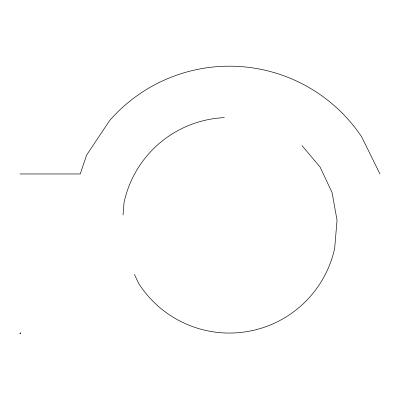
<?xml version="1.0" encoding="UTF-8"?>
<svg xmlns="http://www.w3.org/2000/svg" width="400" height="400" viewBox="0 0 400 400"><rect width="100%" height="100%" fill="white"/><g stroke="black" fill="none" stroke-linecap="round" stroke-linejoin="round"><path stroke-width="0.6" d="M123.02 215.02L124.095 202.28A107.775 107.775 0 0 1 224.355 117.625M20 173.96L80.23 173.96L86.645 155.02L109.695 120.47A159.095 159.095 0 0 1 361.605 136.8L380 174.035M301.95 145.6L320.1 167.095L332.07 192.56L337.04 220.25L334.675 248.285A107.775 107.775 0 0 1 138.67 283.47L134.39 274.365M20.79 333.055L20 333.465L20 333.055L20.79 333.055"/></g></svg>
